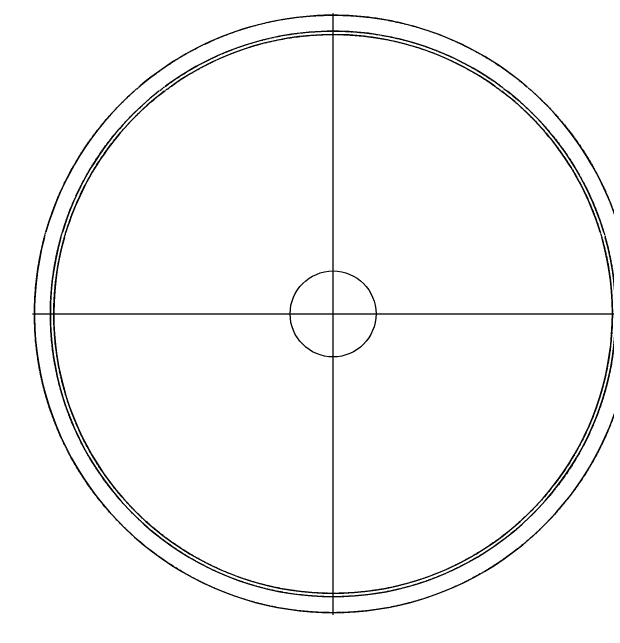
# Model space of a CAD drawing. Header units: inches. Extents: x -1655 to 7277, y -490 to 2343.
# Drawn here: x -1655 to -671, y 76 to 1097 of the extents above; entities that cross this region are included whole.
import ezdxf

# ---------------------------------------------------------------- set-up
doc = ezdxf.new("R2010")
doc.units = ezdxf.units.IN
doc.header["$MEASUREMENT"] = 0
doc.linetypes.add('AM_ISO02W050x2', pattern=[3.75, 3, -0.75])
doc.linetypes.add('CENTER2', pattern=[1.125, 0.75, -0.125, 0.125, -0.125])

# ---------------------------------------------------------------- blocks, each defined once
blk = doc.blocks.new('*U6')
at = {"color": 0, "linetype": 'CENTER2', "transparency": 16777216}
for p, q in [((0, 19.3), (0, 100.2)), ((-100.2, 0), (-19.3, 0)), ((19.3, 0), (100.2, 0)), ((0, -100.2), (0, -19.3))]:
    blk.add_line(p, q, dxfattribs=at)
at = {"color": 0, "linetype": 'Continuous', "transparency": 16777216}
for p, q in [((-9.7, 0), (9.7, 0)), ((0, -9.7), (0, 9.7))]:
    blk.add_line(p, q, dxfattribs=at)
blk = doc.blocks.new('*U7')
at = {"color": 0, "linetype": 'CENTER2', "transparency": 16777216}
for p, q in [((0, 98.724), (0, 497.12)), ((-497.12, 0), (-98.724, 0)), ((98.724, 0), (497.12, 0)), ((0, -497.12), (0, -98.724))]:
    blk.add_line(p, q, dxfattribs=at)
at = {"color": 0, "linetype": 'Continuous', "transparency": 16777216}
for p, q in [((0, -49.362), (0, 49.362)), ((-49.362, 0), (49.362, 0))]:
    blk.add_line(p, q, dxfattribs=at)
blk = doc.blocks.new('wheel')
for p, q in [((-630.8, 599), (-630.8, 649)), ((-1189.1, 599), (-1189, 599)), ((-1060.5, 599), (-1060.5, 599))]:
    blk.add_line(p, q)
at = {"linetype": 'AM_ISO02W050x2'}
for radius in [493.6, 467.3, 461.7]:
    blk.add_circle((-1124.5, 599), radius, dxfattribs=at)
blk.add_circle((-1124.5, 599), 71)
for radius, start, end in [(493.6, 87.6779, 130.3094), (493.6, 75.7458, 87.6779), (493.6, 49.6906, 75.7458), (467.3, 87.547, 126.3402), (467.3, 74.9245, 87.547), (461.7, 87.5172, 125.3812), (461.7, 74.7365, 87.5172), (467.3, 53.6598, 74.9245), (461.7, 54.6188, 74.7365), (493.6, 131.8289, 164.126), (467.3, 128.0838, 163.2062), (461.7, 127.1848, 162.9956), (461.7, 17.0044, 52.8152), (467.3, 16.7938, 51.9162), (493.6, 15.874, 48.1711), (493.6, 165.1612, 14.8388), (467.3, 164.3045, 15.6955), (461.7, 164.1084, 15.8916)]:
    blk.add_arc((-1124.5, 599), radius, start, end)
at = {"linetype": 'CENTER2'}
for name in ['*U7', '*U6']:
    blk.add_blockref(name, (-1124.5, 599), dxfattribs=at)

msp = doc.modelspace()

# ---------------------------------------------------------------- block references
msp.add_blockref('wheel', (0, 0))

doc.saveas('drawing.dxf')
